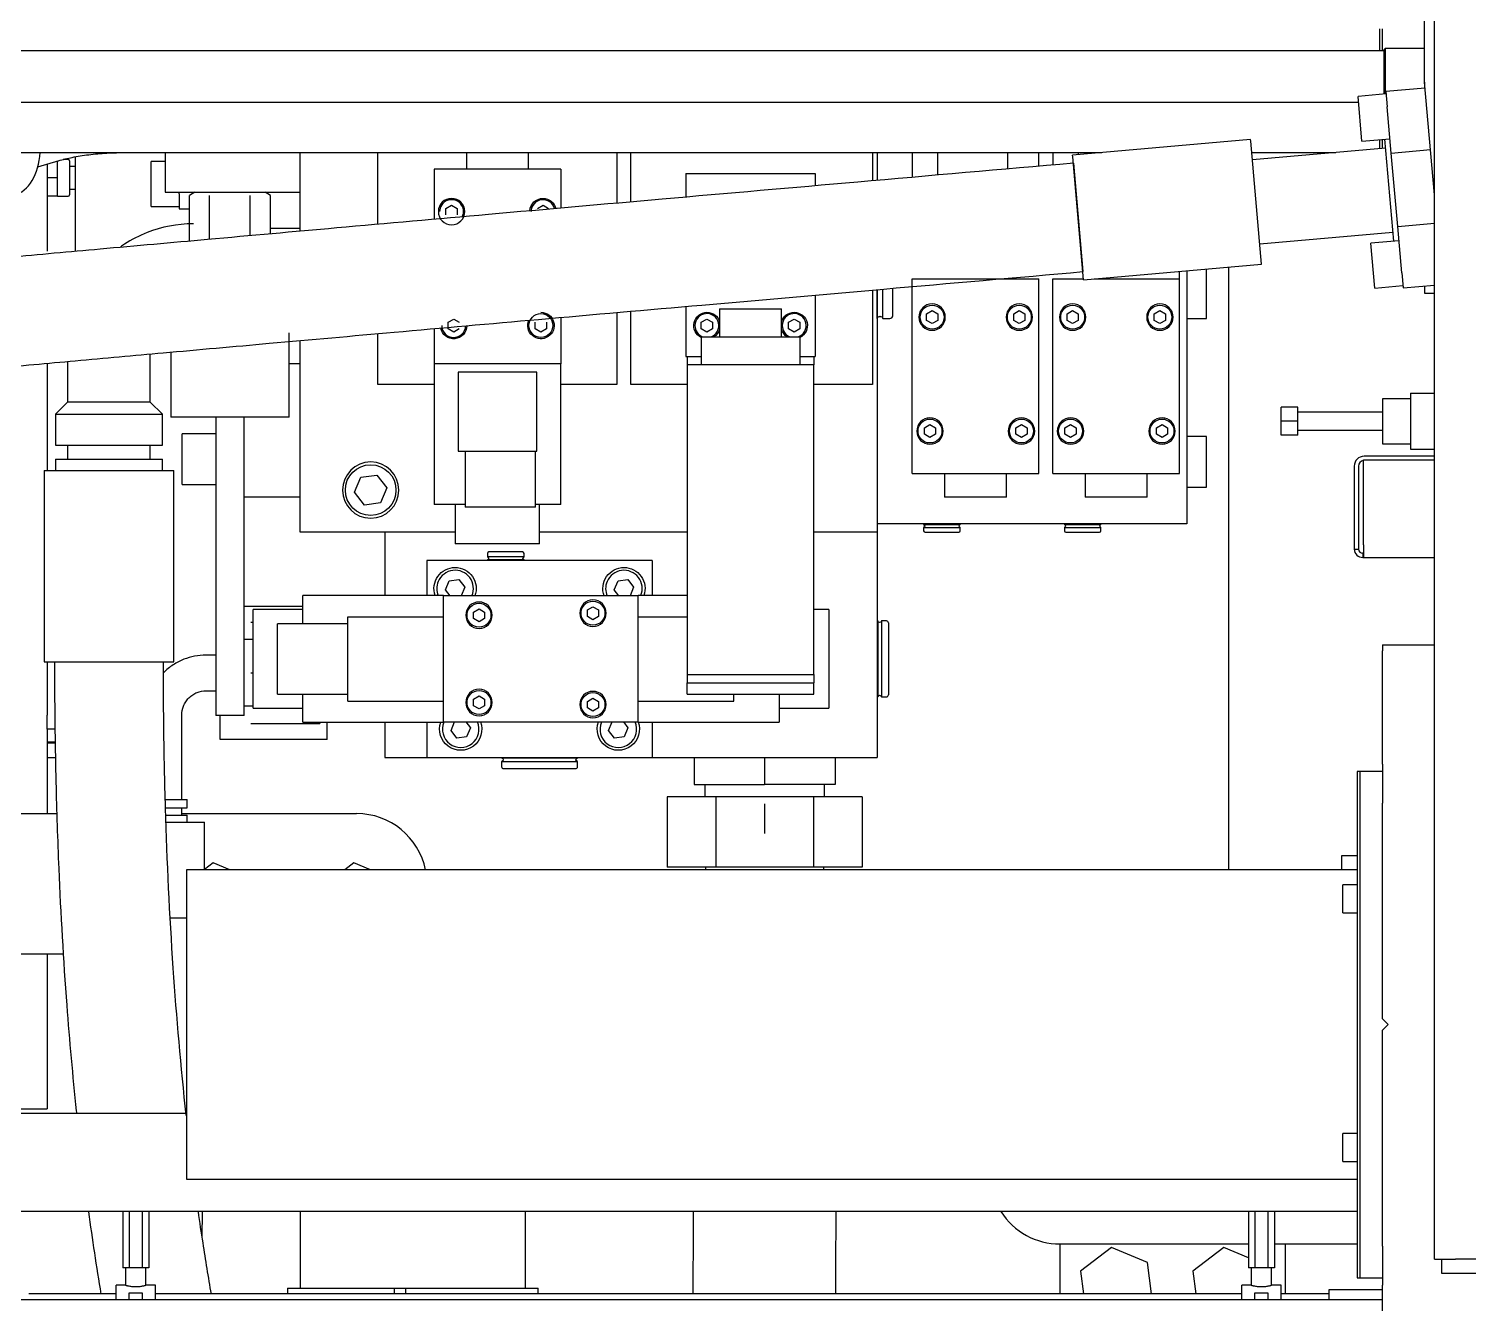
# Model space of a CAD drawing. Header units: millimetres. Extents: x 10462777 to 22643323, y 453826 to 1389191.
# Drawn here: x 11266680.8 to 11267176.1, y 584107.9 to 584546.6 of the extents above; entities that cross this region are included whole.
import ezdxf

# ---------------------------------------------------------------- set-up
doc = ezdxf.new("R2010")
doc.units = ezdxf.units.MM
doc.header["$LTSCALE"] = 200
doc.header["$MEASUREMENT"] = 0
for name, pattern in [('CENTER', [2, 1.25, -0.25, 0.25, -0.25]), ('HIDDEN_KS1', [0.26, 0.18, -0.08]), ('PHANTOM', [2.5, 1.25, -0.25, 0.25, -0.25, 0.25, -0.25])]:
    doc.linetypes.add(name, pattern=pattern)
for name, color, linetype in [('1', 1, 'CENTER'), ('11', 6, 'PHANTOM'), ('3', 3, 'HIDDEN_KS1')]:
    doc.layers.add(name, color=color, linetype=linetype)
doc.layers.add('LAYOUT', color=8, linetype='CONTINUOUS', lineweight=25)

# ---------------------------------------------------------------- blocks, each defined once
blk = doc.blocks.new('r710ic')
at = {"layer": 'LAYOUT', "color": 3}
blk.add_circle((272041.37, 104232.63), 2050.12, dxfattribs=at)

msp = doc.modelspace()

# ---------------------------------------------------------------- linework, layer by layer
at = {"layer": '1', "color": 20, "linetype": 'Continuous'}
for q in [(11267164.47918, 585052.70563), (11267168.83713, 584123.04092)]:
    msp.add_line((11267164.47918, 584123.04092), q, dxfattribs=at)
at = {"layer": '1', "color": 252, "linetype": 'Continuous'}
for p, q in [((11267161.08978, 584528.21979), (11267161.08978, 584605.69185)), ((11267145.59536, 584546.61782), (11267145.59536, 584538.97394)), ((11267146.56376, 584538.97517), (11267146.56376, 584546.61912)), ((11267161.08978, 584528.21979), (11267161.08978, 584526.13735)), ((11267164.4791, 584489.4796), (11267161.08978, 584528.21979)), ((11267145.59536, 584508.45005), (11267145.59536, 584505.32612)), ((11267146.56376, 584505.41197), (11267146.56376, 584508.5353)), ((11266552.44991, 584504.00977), (11267049.96919, 584504.00977)), ((11266774.20464, 584476.91883), (11266774.20464, 584504.01363)), ((11266972.72679, 584504.01363), (11266972.72679, 584494.43448)), ((11267101.62846, 584504.00977), (11267130.52576, 584504.00977)), ((11266687.04857, 584499.99242), (11266687.04857, 584470.10818)), ((11266696.73258, 584502.52194), (11266696.73258, 584469.96915)), ((11267079.25087, 584463.31236), (11267079.25087, 584376.18087)), ((11267093.77688, 584257.07869), (11267093.77688, 584464.58475)), ((11266972.72679, 584456.81423), (11266972.72679, 584373.27567)), ((11267161.08978, 584458.09206), (11267161.08978, 584455.58973)), ((11267161.08978, 584455.58973), (11267164.4791, 584455.58973)), ((11266774.20464, 584373.27567), (11266774.20464, 584439.28966)), ((11266687.04857, 584431.45961), (11266687.04857, 584394.58048)), ((11267156.24777, 584421.2115), (11267156.24777, 584401.84349)), ((11267156.24777, 584421.2115), (11267164.47925, 584421.2115)), ((11267164.48024, 584399.43604), (11267140.29476, 584399.43604)), ((11267156.24777, 584401.84349), (11267164.47925, 584401.84349)), ((11267136.90536, 584396.04664), (11267136.90536, 584367.50442)), ((11267138.35796, 584396.04664), (11267138.35796, 584367.50442)), ((11267140.03633, 584398.25602), (11267164.48013, 584398.25602)), ((11267140.03633, 584368.95702), (11267140.03633, 584398.25602)), ((11267079.25087, 584376.18087), (11266972.72679, 584376.18087)), ((11266827.51714, 584373.27567), (11266774.20464, 584373.27567)), ((11266803.25666, 584373.27567), (11266803.25666, 584351.48665)), ((11266907.35717, 584373.27567), (11266856.56962, 584373.27567)), ((11266972.72679, 584373.27567), (11266950.93588, 584373.27567)), ((11266972.72679, 584373.27567), (11266972.72679, 584295.80361)), ((11267136.90536, 584367.50442), (11267138.35796, 584367.50442)), ((11267139.81056, 584366.1508), (11267139.81056, 584364.7477)), ((11267140.03633, 584366.1508), (11267139.81056, 584366.1508)), ((11267140.03633, 584364.7477), (11267139.81056, 584364.7477)), ((11267139.81056, 584364.7477), (11267139.81056, 584364.59922)), ((11267139.81056, 584364.59922), (11267164.48043, 584364.59922)), ((11267140.03633, 584368.95702), (11267140.03633, 584364.7477)), ((11266817.78267, 584363.59166), (11266817.78267, 584351.4862)), ((11266895.25473, 584363.59166), (11266817.78267, 584363.59166)), ((11266895.25473, 584363.59166), (11266895.25473, 584351.4862)), ((11267146.56376, 584334.53964), (11267164.47978, 584334.53964)), ((11267146.56376, 584334.53964), (11267146.56376, 584332.46378)), ((11267146.56376, 584293.49765), (11267146.56376, 584332.46378)), ((11266687.04857, 584328.73165), (11266687.04857, 584310.32962)), ((11266687.04857, 584305.48762), (11266687.04857, 584310.32962)), ((11266689.76554, 584305.48762), (11266687.04857, 584305.48762)), ((11266687.04857, 584305.48762), (11266687.04857, 584276.43559)), ((11266803.25666, 584307.90983), (11266803.25666, 584295.80361)), ((11266817.78267, 584307.90907), (11266817.78267, 584295.80361)), ((11266895.25473, 584307.90907), (11266895.25473, 584295.80361)), ((11266803.25666, 584295.80361), (11266817.78343, 584295.80361)), ((11266817.78267, 584295.80361), (11266895.25473, 584295.80361)), ((11266895.25246, 584295.80361), (11266972.72679, 584295.80361)), ((11267138.81656, 584290.9616), (11267137.84816, 584290.9616)), ((11267137.84816, 584290.9616), (11267137.84816, 584170.30893)), ((11267146.56376, 584290.9616), (11267138.81656, 584290.9616)), ((11267138.81656, 584290.9616), (11267138.81656, 584116.64947)), ((11267138.81656, 584290.9616), (11267138.81656, 584170.30893)), ((11267146.56376, 584293.49765), (11267146.56376, 584280.0791)), ((11267146.56376, 584205.74234), (11267146.56376, 584280.0791)), ((11266500.14723, 584276.43027), (11266690.45195, 584276.43027)), ((11266733.38376, 584276.43027), (11266793.57265, 584276.43027)), ((11267137.84362, 584257.06758), (11266734.99345, 584257.06758)), ((11266734.99345, 584257.06758), (11266734.99345, 584184.02165)), ((11266692.80394, 584228.01023), (11266580.53662, 584228.01023)), ((11266687.04857, 584228.01556), (11266687.04857, 584174.75352)), ((11267148.50057, 584203.80554), (11267146.56376, 584205.74234)), ((11267146.56376, 584201.86874), (11267148.50057, 584203.80554)), ((11267146.56376, 584127.53198), (11267146.56376, 584201.86874)), ((11266734.99345, 584184.02165), (11266734.99345, 584150.5435)), ((11266580.54261, 584173.30091), (11266735.00404, 584173.30091)), ((11266671.55416, 584174.75352), (11266687.04857, 584174.75352)), ((11267137.84816, 584170.30893), (11267137.84816, 584116.64947)), ((11267138.81656, 584170.30893), (11267138.81656, 584116.64947)), ((11266734.99345, 584150.5435), (11267137.84362, 584150.5435)), ((11267137.84513, 584139.40689), (11266580.54261, 584139.40689)), ((11266774.20464, 584139.40765), (11266774.20464, 584113.02024)), ((11266851.6767, 584113.02024), (11266851.6767, 584139.40765)), ((11267035.67284, 584111.08147), (11267035.67284, 584128.27028)), ((11267035.67284, 584128.27028), (11267100.44916, 584128.27028)), ((11267109.39477, 584128.27028), (11267113.1449, 584128.27028)), ((11267113.14429, 584128.27028), (11267137.84782, 584128.27028)), ((11267113.1449, 584128.27028), (11267113.1449, 584111.08147)), ((11267146.56376, 584127.53198), (11267146.56376, 584114.11342)), ((11267166.90018, 584123.04092), (11267166.90018, 584118.19891)), ((11267168.83694, 584123.04092), (11267171.74218, 584123.04092)), ((11267239.53024, 584123.04092), (11267171.74218, 584123.04092)), ((11267137.84816, 584116.64947), (11267138.81656, 584116.64947)), ((11267138.81656, 584116.64947), (11267146.56376, 584116.64947)), ((11267166.90018, 584118.19891), (11267171.74218, 584118.19891)), ((11267171.74218, 584118.19891), (11267239.53024, 584118.19891)), ((11267146.56376, 584075.1473), (11267146.56376, 584114.11342)), ((11267146.55885, 584109.07557), (11266596.99634, 584109.07557)), ((11266710.791, 584111.08117), (11266680.77057, 584111.08117)), ((11267098.14373, 584111.08117), (11266724.34861, 584111.08117)), ((11267128.16415, 584111.08117), (11267111.69377, 584111.08117))]:
    msp.add_line(p, q, dxfattribs=at)
at = {"layer": '1', "color": 60, "linetype": 'Continuous'}
for p, q in [((11266722.58888, 584418.11262), (11266722.58888, 584434.66287)), ((11266694.1179, 584432.09803), (11266694.1179, 584418.11262)), ((11266694.1179, 584418.11262), (11266689.95377, 584413.9485)), ((11266689.95377, 584413.9485), (11266689.95377, 584403.29609)), ((11266689.95377, 584413.9485), (11266726.753, 584413.9485)), ((11266722.58888, 584418.11262), (11266694.1179, 584418.11262)), ((11266726.753, 584413.9485), (11266722.58888, 584418.11262)), ((11266726.753, 584403.29609), (11266726.753, 584413.9485)), ((11266689.95377, 584403.29609), (11266726.753, 584403.29609)), ((11266694.1179, 584403.29609), (11266694.1179, 584398.45409)), ((11266722.58888, 584398.45409), (11266722.58888, 584403.29609)), ((11266686.08017, 584394.58048), (11266686.08017, 584328.72923)), ((11266686.08017, 584394.58048), (11266730.6266, 584394.58048)), ((11266689.95377, 584398.45409), (11266689.95377, 584394.58048)), ((11266689.95377, 584398.45409), (11266726.753, 584398.45409)), ((11266726.753, 584394.58048), (11266726.753, 584398.45409)), ((11266730.6266, 584328.72923), (11266730.6266, 584394.58048)), ((11266775.07574, 584347.77899), (11266754.83674, 584347.77899)), ((11266757.93593, 584336.31731), (11266754.83674, 584336.31731)), ((11266745.15265, 584331.00498), (11266741.62595, 584331.00498)), ((11266686.08017, 584328.72923), (11266730.6266, 584328.72923)), ((11266741.62595, 584318.70629), (11266745.15265, 584318.70629)), ((11266733.38655, 584281.2776), (11266733.38655, 584310.46959)), ((11266746.60522, 584301.93227), (11266746.60522, 584310.23267)), ((11266757.93593, 584313.39395), (11266754.83674, 584313.39395)), ((11266783.40444, 584301.93227), (11266783.40444, 584307.90846)), ((11266783.40444, 584301.93227), (11266746.60522, 584301.93227)), ((11266727.77583, 584281.2776), (11266735.32335, 584281.2776)), ((11266735.32335, 584278.3724), (11266735.32335, 584281.2776)), ((11266727.83839, 584278.3724), (11266735.32335, 584278.3724)), ((11266727.95549, 584275.95139), (11266735.32335, 584275.95139)), ((11266733.38655, 584275.95139), (11266733.38655, 584278.3724)), ((11266735.32335, 584273.53039), (11266735.32335, 584275.95139)), ((11266728.08037, 584273.53039), (11266741.27901, 584273.53039)), ((11266741.27901, 584257.06758), (11266741.27901, 584273.53039)), ((11266729.67855, 584240.60477), (11266734.99365, 584240.60477)), ((11266806.60343, 584113.01797), (11266810.39271, 584113.01797))]:
    msp.add_line(p, q, dxfattribs=at)
at = {"layer": '1', "color": 252, "linetype": 'Continuous', "extrusion": (0, 0, -1)}
msp.add_circle((-11266798.41466, 584387.80168), 9.68401, dxfattribs=at)
at = {"layer": '1', "color": 252, "linetype": 'Continuous'}
for centre, radius, start, end in [((11267140.29476, 584396.04664), 3.3894, 90, 180), ((11267140.29476, 584396.04664), 1.9368, 97.6682566, 180), ((11267139.81056, 584367.50442), 2.9052, 180, 270), ((11267139.81056, 584367.50442), 1.4526, 180, 270), ((11266793.57265, 584252.22025), 24.21002, 11.5481206, 90), ((11267035.67284, 584152.4803), 24.21002, 212.6840524, 270)]:
    msp.add_arc(centre, radius, start, end, dxfattribs=at)
at = {"layer": '1', "color": 252, "linetype": 'Continuous', "extrusion": (0, 0, -1)}
for centre, start, end in [((-11266827.46668, 584353.90765), 340.5262528, 90), ((-11266827.46668, 584353.90765), 90, 200.2781036), ((-11266885.57072, 584353.90765), 339.7162433, 90), ((-11266885.57072, 584353.90765), 90, 199.468094), ((-11266829.40348, 584305.48762), 159.7218575, 19.4737082), ((-11266883.63392, 584305.48762), 159.7218575, 20.2837178)]:
    msp.add_arc(centre, 7.26301, start, end, dxfattribs=at)
at = {"layer": '1', "color": 60, "linetype": 'Continuous'}
for points, knots in [([(11266737.40541, 584479.50923), (11266731.7624, 584479.45441), (11266723.63227, 584477.91382), (11266715.65008, 584473.78526), (11266712.76499, 584471.81679), (11266712.2985, 584471.4847)], [0, 0, 0, 0, 0.608289209, 0.935741951, 1, 1, 1, 1]), ([(11266741.76321, 584331.00498), (11266739.06795, 584330.97879), (11266735.18477, 584330.24296), (11266730.34231, 584327.73834), (11266728.12925, 584325.93861), (11266727.10873, 584324.91444), (11266727.09138, 584324.89697)], [0, 0, 0, 0, 0.476738668, 0.733375449, 0.995458429, 1, 1, 1, 1]), ([(11266733.38655, 584310.32962), (11266733.39715, 584311.42161), (11266733.69528, 584312.99489), (11266734.71003, 584314.95682), (11266735.79808, 584316.29476), (11266737.13601, 584317.3828), (11266739.09794, 584318.39755), (11266740.67122, 584318.69568), (11266741.76321, 584318.70629)], [0, 0, 0, 0, 0.239456844, 0.36836066, 0.5, 0.63163934, 0.760543156, 1, 1, 1, 1])]:
    msp.add_open_spline(points, degree=3, knots=knots, dxfattribs=at)
at = {"layer": '11', "color": 7, "linetype": 'Continuous'}
for p, q in [((11267147.04796, 584538.9763), (11266551.48432, 584538.9763)), ((11267147.53217, 584539.8406), (11267147.04796, 584539.3564)), ((11267147.04796, 584539.3564), (11267147.04796, 584524.13181)), ((11267161.09015, 584539.8406), (11267147.53217, 584539.8406)), ((11267147.53217, 584539.8406), (11267147.53217, 584524.17473)), ((11266551.48432, 584521.33688), (11267138.35315, 584521.33688))]:
    msp.add_line(p, q, dxfattribs=at)
at = {"layer": '11', "color": 60, "linetype": 'Continuous'}
for p, q in [((11267147.83201, 584524.20061), (11267138.18485, 584523.3566)), ((11267139.53528, 584507.92114), (11267138.18485, 584523.3566)), ((11267161.27051, 584526.15401), (11267147.76449, 584524.97238)), ((11267147.76449, 584524.97238), (11267148.21713, 584519.79872)), ((11267149.61289, 584503.84511), (11267148.21713, 584519.79872)), ((11267101.23638, 584508.49438), (11267039.97693, 584503.13487)), ((11267101.2867, 584507.91922), (11267101.23638, 584508.49438)), ((11267104.99226, 584465.56453), (11267101.2867, 584507.91922)), ((11267139.53528, 584507.92114), (11267149.18244, 584508.76516)), ((11267150.47323, 584473.49432), (11267147.40104, 584508.60961)), ((11266831.3887, 584504.00972), (11266831.3887, 584498.2962)), ((11266852.69352, 584498.2962), (11266852.69352, 584504.00972)), ((11266984.78338, 584504.00901), (11266984.78338, 584495.48557)), ((11266993.49899, 584504.00947), (11266993.49899, 584496.24864)), ((11267017.709, 584498.36702), (11267017.709, 584504.00947)), ((11267028.36141, 584499.29865), (11267028.36141, 584504.00901)), ((11267033.155, 584504.00901), (11267033.155, 584499.71854)), ((11267040.02725, 584502.55971), (11267039.97693, 584503.13487)), ((11267041.8706, 584504.00947), (11267041.8706, 584503.30041)), ((11267147.67229, 584505.50927), (11267101.84829, 584501.50019)), ((11267149.61289, 584503.84511), (11267163.1189, 584505.02673)), ((11267151.82421, 584478.56956), (11267149.61289, 584503.84511)), ((11266683.89589, 584499.0414), (11266691.27222, 584501.27106)), ((11266690.63165, 584498.44146), (11266690.63165, 584501.07743)), ((11266690.63165, 584495.29416), (11266690.63165, 584498.44146)), ((11266694.34789, 584501.58877), (11266692.61009, 584501.58877)), ((11266694.79578, 584501.14088), (11266694.79578, 584489.44744)), ((11266727.7214, 584500.91089), (11266722.8794, 584500.91089)), ((11266722.8794, 584485.41647), (11266722.8794, 584500.91089)), ((11266863.83013, 584498.2962), (11266820.25209, 584498.2962)), ((11266820.25209, 584498.2962), (11266820.25209, 584481.00991)), ((11266863.83013, 584498.2962), (11266863.83013, 584484.86422)), ((11267043.73281, 584460.20502), (11267040.02725, 584502.55971)), ((11266690.63165, 584495.29416), (11266687.04857, 584495.29416)), ((11266690.63165, 584492.14686), (11266690.63165, 584495.29416)), ((11266690.63165, 584488.99956), (11266687.04857, 584488.99956)), ((11266690.63165, 584488.99956), (11266690.63165, 584492.14686)), ((11266690.63165, 584488.99956), (11266694.34789, 584488.99956)), ((11266732.56341, 584489.83518), (11266732.56341, 584490.35541)), ((11266732.56341, 584489.83518), (11266732.56341, 584484.64175)), ((11266722.8794, 584485.41647), (11266732.56341, 584485.41647)), ((11266732.56341, 584484.64175), (11266736.017, 584484.64175)), ((11266824.31938, 584484.79157), (11266826.25618, 584485.90978)), ((11266824.31938, 584482.55514), (11266824.31938, 584484.79157)), ((11266826.25618, 584485.90978), (11266828.19298, 584484.79157)), ((11266828.19298, 584484.79157), (11266828.19298, 584482.55514)), ((11266855.7924, 584484.79157), (11266857.7292, 584485.90978)), ((11266857.7292, 584485.90978), (11266859.666, 584484.79157)), ((11267151.82421, 584478.56956), (11267164.47914, 584479.67672)), ((11267153.21997, 584462.61596), (11267151.82421, 584478.56956)), ((11266763.97245, 584477.95979), (11266774.20464, 584477.95979)), ((11267104.38034, 584472.55872), (11267150.20434, 584476.5678)), ((11267152.25466, 584473.64951), (11267142.6075, 584472.80549)), ((11267143.95793, 584457.37004), (11267142.6075, 584472.80549)), ((11267043.73281, 584460.20502), (11267104.99226, 584465.56453)), ((11267086.02968, 584462.30082), (11267086.02968, 584463.90556)), ((11266984.78338, 584393.51524), (11266984.78338, 584460.52857)), ((11266984.78338, 584460.52857), (11267028.36141, 584460.52857)), ((11267028.36141, 584393.51524), (11267028.36141, 584460.52857)), ((11267033.155, 584460.52857), (11267043.70497, 584460.52857)), ((11267033.155, 584393.51524), (11267033.155, 584460.52857)), ((11267047.43157, 584460.52857), (11267076.73303, 584460.52857)), ((11267076.73303, 584460.52857), (11267076.73303, 584463.09257)), ((11267076.73303, 584393.51524), (11267076.73303, 584460.52857)), ((11267086.02968, 584446.87412), (11267086.02968, 584462.30082)), ((11267153.21997, 584462.61596), (11267153.67261, 584457.44229)), ((11267153.67261, 584457.44229), (11267164.47911, 584458.38773)), ((11267143.95793, 584457.37004), (11267153.60508, 584458.21406)), ((11266989.6738, 584448.47654), (11266991.6106, 584449.59475)), ((11266989.6738, 584446.24011), (11266989.6738, 584448.47654)), ((11266991.6106, 584449.59475), (11266993.54741, 584448.47654)), ((11266993.54741, 584448.47654), (11266993.54741, 584446.24011)), ((11267019.69423, 584448.47654), (11267021.63103, 584449.59475)), ((11267019.69423, 584446.24011), (11267019.69423, 584448.47654)), ((11267021.63103, 584449.59475), (11267023.56783, 584448.47654)), ((11267023.56783, 584448.47654), (11267023.56783, 584446.24011)), ((11267038.04542, 584448.47654), (11267039.98222, 584449.59475)), ((11267038.04542, 584446.24011), (11267038.04542, 584448.47654)), ((11267039.98222, 584449.59475), (11267041.91902, 584448.47654)), ((11267041.91902, 584448.47654), (11267041.91902, 584446.24011)), ((11267068.06584, 584448.47654), (11267070.00264, 584449.59475)), ((11267068.06584, 584446.24011), (11267068.06584, 584448.47654)), ((11267070.00264, 584449.59475), (11267071.93945, 584448.47654)), ((11267071.93945, 584448.47654), (11267071.93945, 584446.24011)), ((11266820.25209, 584443.3882), (11266820.25209, 584431.28287)), ((11266825.04568, 584445.57134), (11266826.98248, 584446.68955)), ((11266825.04568, 584443.33491), (11266825.04568, 584445.57134)), ((11266826.98248, 584446.68955), (11266828.91928, 584445.57134)), ((11266855.0661, 584443.33491), (11266855.0661, 584445.57134)), ((11266858.9397, 584445.57134), (11266858.9397, 584443.33491)), ((11266863.83013, 584447.24566), (11266863.83013, 584431.28287)), ((11266912.20174, 584445.57134), (11266914.13854, 584446.68955)), ((11266912.20174, 584443.33491), (11266912.20174, 584445.57134)), ((11266914.13854, 584446.68955), (11266916.07535, 584445.57134)), ((11266916.07535, 584445.57134), (11266916.07535, 584443.33491)), ((11266942.22217, 584445.57134), (11266944.15897, 584446.68955)), ((11266942.22217, 584443.33491), (11266942.22217, 584445.57134)), ((11266944.15897, 584446.68955), (11266946.09577, 584445.57134)), ((11266946.09577, 584445.57134), (11266946.09577, 584443.33491)), ((11266991.6106, 584445.1219), (11266989.6738, 584446.24011)), ((11266993.54741, 584446.24011), (11266991.6106, 584445.1219)), ((11267021.63103, 584445.1219), (11267019.69423, 584446.24011)), ((11267023.56783, 584446.24011), (11267021.63103, 584445.1219)), ((11267039.98222, 584445.1219), (11267038.04542, 584446.24011)), ((11267041.91902, 584446.24011), (11267039.98222, 584445.1219)), ((11267070.00264, 584445.1219), (11267068.06584, 584446.24011)), ((11267071.93945, 584446.24011), (11267070.00264, 584445.1219)), ((11267079.25093, 584446.87412), (11267086.02968, 584446.87412)), ((11266826.98248, 584442.2167), (11266825.04568, 584443.33491)), ((11266828.91928, 584443.33491), (11266826.98248, 584442.2167)), ((11266857.0029, 584442.2167), (11266855.0661, 584443.33491)), ((11266858.9397, 584443.33491), (11266857.0029, 584442.2167)), ((11266914.13854, 584442.2167), (11266912.20174, 584443.33491)), ((11266916.07535, 584443.33491), (11266914.13854, 584442.2167)), ((11266944.15897, 584442.2167), (11266942.22217, 584443.33491)), ((11266946.09577, 584443.33491), (11266944.15897, 584442.2167)), ((11266770.33097, 584431.37971), (11266774.20464, 584431.37971)), ((11266820.25209, 584431.28287), (11266820.25209, 584382.86284)), ((11266863.83013, 584431.28287), (11266820.25209, 584431.28287)), ((11266863.83013, 584382.86284), (11266863.83013, 584431.28287)), ((11266855.59872, 584428.37767), (11266828.4835, 584428.37767)), ((11266828.4835, 584428.37767), (11266828.4835, 584401.26245)), ((11266855.59872, 584401.26245), (11266855.59872, 584428.37767)), ((11267156.24777, 584419.2747), (11267146.56376, 584419.2747)), ((11267146.56376, 584419.2747), (11267146.56376, 584403.78029)), ((11267117.51174, 584416.3695), (11267111.70134, 584416.3695)), ((11267111.70134, 584411.5275), (11267111.70134, 584416.3695)), ((11267117.51174, 584411.5275), (11267117.51174, 584416.3695)), ((11267146.56366, 584414.65854), (11267117.51174, 584414.65854)), ((11266988.9475, 584409.25631), (11266990.8843, 584410.37452)), ((11266988.9475, 584407.01988), (11266988.9475, 584409.25631)), ((11266990.8843, 584410.37452), (11266992.82111, 584409.25631)), ((11266992.82111, 584409.25631), (11266992.82111, 584407.01988)), ((11267020.42053, 584409.25631), (11267022.35733, 584410.37452)), ((11267020.42053, 584407.01988), (11267020.42053, 584409.25631)), ((11267022.35733, 584410.37452), (11267024.29413, 584409.25631)), ((11267024.29413, 584409.25631), (11267024.29413, 584407.01988)), ((11267037.31912, 584409.25631), (11267039.25592, 584410.37452)), ((11267037.31912, 584407.01988), (11267037.31912, 584409.25631)), ((11267039.25592, 584410.37452), (11267041.19272, 584409.25631)), ((11267041.19272, 584409.25631), (11267041.19272, 584407.01988)), ((11267068.79214, 584409.25631), (11267070.72895, 584410.37452)), ((11267068.79214, 584407.01988), (11267068.79214, 584409.25631)), ((11267070.72895, 584410.37452), (11267072.66575, 584409.25631)), ((11267072.66575, 584409.25631), (11267072.66575, 584407.01988)), ((11267111.70134, 584406.68549), (11267111.70134, 584411.5275)), ((11267117.51174, 584411.5275), (11267111.70134, 584411.5275)), ((11267117.51174, 584406.68549), (11267117.51174, 584411.5275)), ((11266745.15262, 584407.16969), (11266733.53181, 584407.16969)), ((11266733.53181, 584389.73848), (11266733.53181, 584407.16969)), ((11266990.8843, 584405.90167), (11266988.9475, 584407.01988)), ((11266992.82111, 584407.01988), (11266990.8843, 584405.90167)), ((11267022.35733, 584405.90167), (11267020.42053, 584407.01988)), ((11267024.29413, 584407.01988), (11267022.35733, 584405.90167)), ((11267039.25592, 584405.90167), (11267037.31912, 584407.01988)), ((11267041.19272, 584407.01988), (11267039.25592, 584405.90167)), ((11267070.72895, 584405.90167), (11267068.79214, 584407.01988)), ((11267072.66575, 584407.01988), (11267070.72895, 584405.90167)), ((11267086.02968, 584406.20129), (11267079.25093, 584406.20129)), ((11267086.02968, 584404.19678), (11267086.02968, 584406.20129)), ((11267086.02968, 584388.77008), (11267086.02968, 584404.19678)), ((11267117.51174, 584406.68549), (11267111.70134, 584406.68549)), ((11267117.51174, 584408.39646), (11267146.56366, 584408.39646)), ((11267146.56376, 584403.78029), (11267156.24777, 584403.78029)), ((11266828.4835, 584401.26245), (11266855.59872, 584401.26245)), ((11266830.9045, 584401.26245), (11266830.9045, 584381.89443)), ((11266855.11452, 584381.89443), (11266855.11452, 584401.26245)), ((11266733.53181, 584389.73848), (11266745.15262, 584389.73848)), ((11266792.87124, 584387.0733), (11266795.01216, 584392.23823)), ((11266795.01216, 584392.23823), (11266800.55557, 584392.96661)), ((11266800.55557, 584392.96661), (11266803.95807, 584388.53005)), ((11266984.78338, 584393.51524), (11267028.36141, 584393.51524)), ((11266995.91999, 584393.51524), (11266995.91999, 584385.38068)), ((11267017.2248, 584385.38068), (11267017.2248, 584393.51524)), ((11267033.155, 584393.51524), (11267076.73303, 584393.51524)), ((11267044.2916, 584393.51524), (11267044.2916, 584385.38068)), ((11267065.59642, 584385.38068), (11267065.59642, 584393.51524)), ((11266796.27374, 584382.63675), (11266792.87124, 584387.0733)), ((11266803.95807, 584388.53005), (11266801.81716, 584383.36513)), ((11267017.2248, 584385.38068), (11266995.91999, 584385.38068)), ((11267065.59642, 584385.38068), (11267044.2916, 584385.38068)), ((11267079.25093, 584388.77008), (11267086.02968, 584388.77008)), ((11266801.81716, 584383.36513), (11266796.27374, 584382.63675)), ((11266830.9036, 584382.86284), (11266820.25209, 584382.86284)), ((11266827.5151, 584382.86284), (11266827.5151, 584369.30522)), ((11266855.11452, 584381.89443), (11266830.9045, 584381.89443)), ((11266863.83013, 584382.86284), (11266855.11512, 584382.86284)), ((11266856.56712, 584369.30522), (11266856.56712, 584382.86284)), ((11266856.56712, 584369.30522), (11266827.5151, 584369.30522)), ((11266824.14063, 584353.47063), (11266825.42518, 584356.56958)), ((11266825.42518, 584356.56958), (11266828.75123, 584357.00661)), ((11266828.75123, 584357.00661), (11266830.79273, 584354.34468)), ((11266830.79273, 584354.34468), (11266829.56791, 584351.38982)), ((11266882.24467, 584353.47063), (11266883.52922, 584356.56958)), ((11266883.52922, 584356.56958), (11266886.85527, 584357.00661)), ((11266886.85527, 584357.00661), (11266888.89677, 584354.34468)), ((11266888.89677, 584354.34468), (11266887.67195, 584351.38982)), ((11266825.73644, 584351.38983), (11266824.14063, 584353.47063)), ((11266883.84049, 584351.38983), (11266882.24467, 584353.47063)), ((11266833.76128, 584345.82606), (11266835.69808, 584346.94427)), ((11266833.76128, 584343.58963), (11266833.76128, 584345.82606)), ((11266835.69808, 584346.94427), (11266837.63489, 584345.82606)), ((11266837.63489, 584345.82606), (11266837.63489, 584343.58963)), ((11266872.98151, 584346.55236), (11266874.91831, 584347.67057)), ((11266872.98151, 584344.31593), (11266872.98151, 584346.55236)), ((11266874.91831, 584343.19772), (11266872.98151, 584344.31593)), ((11266874.91831, 584347.67057), (11266876.85512, 584346.55236)), ((11266876.85512, 584344.31593), (11266874.91831, 584343.19772)), ((11266876.85512, 584346.55236), (11266876.85512, 584344.31593)), ((11266757.16078, 584342.28684), (11266757.93558, 584342.28684)), ((11266835.69808, 584342.47142), (11266833.76128, 584343.58963)), ((11266837.63489, 584343.58963), (11266835.69808, 584342.47142)), ((11266757.16078, 584324.85563), (11266757.93558, 584324.85563)), ((11266833.76128, 584315.80564), (11266835.69808, 584316.92385)), ((11266833.76128, 584313.56921), (11266833.76128, 584315.80564)), ((11266835.69808, 584316.92385), (11266837.63489, 584315.80564)), ((11266837.63489, 584315.80564), (11266837.63489, 584313.56921)), ((11266872.98151, 584315.07934), (11266874.91831, 584316.19755)), ((11266872.98151, 584312.84291), (11266872.98151, 584315.07934)), ((11266874.91831, 584316.19755), (11266876.85512, 584315.07934)), ((11266876.85512, 584315.07934), (11266876.85512, 584312.84291)), ((11266835.69808, 584312.451), (11266833.76128, 584313.56921)), ((11266837.63489, 584313.56921), (11266835.69808, 584312.451)), ((11266874.91831, 584311.7247), (11266872.98151, 584312.84291)), ((11266876.85512, 584312.84291), (11266874.91831, 584311.7247)), ((11266757.16078, 584307.42442), (11266780.8866, 584307.42442)), ((11266780.8866, 584307.90868), (11266780.8866, 584307.42442)), ((11266826.07743, 584305.05059), (11266827.30225, 584308.00545)), ((11266828.11893, 584302.38866), (11266826.07743, 584305.05059)), ((11266831.13371, 584308.00544), (11266832.72953, 584305.92464)), ((11266832.72953, 584305.92464), (11266831.44498, 584302.82568)), ((11266880.30787, 584305.05059), (11266881.53269, 584308.00545)), ((11266882.34937, 584302.38866), (11266880.30787, 584305.05059)), ((11266885.36416, 584308.00544), (11266886.95997, 584305.92464)), ((11266886.95997, 584305.92464), (11266885.67542, 584302.82568)), ((11266831.44498, 584302.82568), (11266828.11893, 584302.38866)), ((11266885.67542, 584302.82568), (11266882.34937, 584302.38866)), ((11266909.78074, 584295.80357), (11266909.78074, 584286.50696)), ((11266933.99076, 584295.80357), (11266933.99076, 584286.50696)), ((11266958.20078, 584295.80357), (11266958.20078, 584286.50696)), ((11266909.78074, 584286.50696), (11266933.99076, 584286.50696)), ((11266913.38985, 584286.50696), (11266913.38985, 584282.24585)), ((11266958.20078, 584286.50696), (11266933.99076, 584286.50696)), ((11266954.59168, 584282.24585), (11266954.59168, 584286.50696)), ((11266900.44437, 584282.246), (11266900.44437, 584258.03598)), ((11266917.21757, 584282.246), (11266900.44437, 584282.246)), ((11266950.76395, 584282.246), (11266917.21757, 584282.246)), ((11266917.21757, 584282.246), (11266917.21757, 584258.03598)), ((11266950.76395, 584282.246), (11266950.76395, 584258.03598)), ((11266967.53715, 584282.246), (11266950.76395, 584282.246)), ((11266967.53715, 584282.246), (11266967.53715, 584258.03598)), ((11267137.84862, 584261.83839), (11267132.51291, 584261.83839)), ((11267132.51291, 584261.83839), (11267132.51291, 584257.06804)), ((11266744.20573, 584259.43202), (11266741.27907, 584257.18749)), ((11266749.90982, 584257.06761), (11266744.20573, 584259.43202)), ((11266792.62576, 584259.43202), (11266789.54276, 584257.06758)), ((11266798.32986, 584257.06761), (11266792.62576, 584259.43202)), ((11266917.21757, 584258.03598), (11266900.44437, 584258.03598)), ((11266913.60592, 584258.03598), (11266913.60592, 584257.06735)), ((11266950.76395, 584258.03598), (11266917.21757, 584258.03598)), ((11266967.53715, 584258.03598), (11266950.76395, 584258.03598)), ((11266954.3756, 584257.06735), (11266954.3756, 584258.03598)), ((11267137.84813, 584251.92321), (11267133.00615, 584251.92321)), ((11267133.00615, 584242.2392), (11267133.00615, 584251.92321)), ((11267133.00615, 584242.23922), (11267133.00615, 584242.23922)), ((11267133.00615, 584242.2392), (11267137.84813, 584242.2392)), ((11267137.84813, 584166.33327), (11267133.00615, 584166.33327)), ((11267133.00615, 584156.64926), (11267133.00615, 584166.33327)), ((11267133.00615, 584156.64928), (11267133.00615, 584156.64928)), ((11267133.00615, 584156.64926), (11267137.84813, 584156.64926)), ((11266713.08938, 584139.40689), (11266713.08938, 584120.03887)), ((11266715.32581, 584139.40689), (11266715.32581, 584120.03887)), ((11266719.79866, 584139.40689), (11266719.79866, 584120.03887)), ((11266722.03509, 584139.40689), (11266722.03509, 584120.03887)), ((11267100.44968, 584139.40689), (11267100.44968, 584120.03887)), ((11267102.68611, 584139.40689), (11267102.68611, 584120.03887)), ((11267107.15896, 584139.40689), (11267107.15896, 584120.03887)), ((11267109.39538, 584139.40689), (11267109.39538, 584120.03887)), ((11267053.29275, 584127.04847), (11267042.64503, 584118.88247)), ((11267065.68858, 584121.91027), (11267053.29275, 584127.04847)), ((11267092.02878, 584127.04847), (11267081.38106, 584118.88247)), ((11267100.44962, 584123.55794), (11267092.02878, 584127.04847)), ((11267067.11145, 584111.08127), (11267065.68858, 584121.91027)), ((11266715.32581, 584120.03887), (11266713.08938, 584120.03887)), ((11266719.79866, 584120.03887), (11266715.32581, 584120.03887)), ((11266722.03509, 584120.03887), (11266719.79866, 584120.03887)), ((11267042.64503, 584118.88247), (11267043.67007, 584111.08122)), ((11267081.38106, 584118.88247), (11267082.4061, 584111.08122)), ((11267102.68611, 584120.03887), (11267100.44968, 584120.03887)), ((11267107.15896, 584120.03887), (11267102.68611, 584120.03887)), ((11267109.39538, 584120.03887), (11267107.15896, 584120.03887)), ((11266769.84683, 584113.01797), (11266769.84683, 584111.08117)), ((11266769.84683, 584113.01797), (11266779.3575, 584113.01797)), ((11266779.3575, 584113.01797), (11266791.50523, 584113.01797)), ((11266791.50523, 584113.01797), (11266806.60312, 584113.01797)), ((11266806.60312, 584111.08117), (11266806.60312, 584113.01797)), ((11266810.39338, 584113.01797), (11266810.39338, 584111.08117)), ((11266810.39338, 584113.01797), (11266824.91346, 584113.01797)), ((11266824.91346, 584113.01797), (11266840.96325, 584113.01797)), ((11266840.96325, 584113.01797), (11266856.0345, 584113.01797)), ((11266856.0345, 584111.08117), (11266856.0345, 584113.01797))]:
    msp.add_line(p, q, dxfattribs=at)
at = {"layer": '11', "color": 252, "linetype": 'Continuous'}
for p, q in [((11266727.7214, 584504.01033), (11266727.7214, 584490.35532)), ((11266800.83566, 584479.28642), (11266800.83566, 584504.00894)), ((11266883.14972, 584504.00894), (11266883.14972, 584486.56736)), ((11266696.73258, 584499.16776), (11266694.79578, 584499.16776)), ((11266694.79578, 584491.42056), (11266696.73258, 584491.42056)), ((11266727.7214, 584490.35532), (11266774.20464, 584490.35532)), ((11266737.88961, 584490.35532), (11266736.01696, 584489.27414)), ((11266736.01696, 584473.49769), (11266736.01696, 584489.27414)), ((11266743.00579, 584474.12541), (11266743.00579, 584489.27414)), ((11266756.98345, 584475.375), (11266756.98345, 584489.27414)), ((11266763.97228, 584489.27414), (11266762.09963, 584490.35532)), ((11266763.97228, 584476), (11266763.97228, 584489.27414)), ((11266972.74443, 584446.87412), (11266972.74443, 584456.66041)), ((11266974.64595, 584446.87412), (11266974.64595, 584456.82366)), ((11266978.05299, 584447.84253), (11266978.05299, 584457.1319)), ((11266883.14972, 584448.94726), (11266883.14972, 584424.11671)), ((11266972.72679, 584446.87412), (11266972.74443, 584446.87412)), ((11266972.74443, 584446.87412), (11266972.75509, 584446.87412)), ((11266972.75509, 584446.87412), (11266972.75509, 584446.92241)), ((11266974.63529, 584446.87412), (11266974.63529, 584446.92241)), ((11266974.63529, 584446.87412), (11266974.64597, 584446.87412)), ((11266974.64595, 584446.87412), (11266977.08459, 584446.87412)), ((11266770.33103, 584412.88326), (11266770.33103, 584441.93528)), ((11266800.83566, 584424.11671), (11266800.83566, 584441.66504)), ((11266729.6582, 584435.29871), (11266729.6582, 584412.88326)), ((11266820.25277, 584424.11671), (11266800.83566, 584424.11671)), ((11266883.14972, 584424.11671), (11266863.82907, 584424.11671)), ((11266770.33103, 584412.88326), (11266729.6582, 584412.88326)), ((11266745.15262, 584412.88326), (11266745.15262, 584310.23278)), ((11266754.83662, 584310.23278), (11266754.83662, 584412.88326)), ((11266745.15262, 584407.16969), (11266734.50021, 584407.16969)), ((11266734.50021, 584389.73848), (11266745.15262, 584389.73848)), ((11266774.20464, 584385.38068), (11266754.83693, 584385.38068)), ((11266988.7054, 584376.18089), (11266988.7054, 584375.93466)), ((11266988.7054, 584375.93466), (11267001.29461, 584375.93466)), ((11266988.7054, 584374.97448), (11266988.7054, 584373.75987)), ((11266988.7054, 584374.97448), (11267001.29461, 584374.97448)), ((11267001.29461, 584375.93466), (11267001.29461, 584376.18089)), ((11267001.29461, 584373.75987), (11267001.29461, 584374.97448)), ((11267037.12544, 584376.18089), (11267037.12544, 584375.93466)), ((11267037.12544, 584375.93466), (11267049.71465, 584375.93466)), ((11267037.12544, 584374.97448), (11267037.12544, 584373.75987)), ((11267037.12544, 584374.97448), (11267049.71465, 584374.97448)), ((11267049.71465, 584375.93466), (11267049.71465, 584376.18089)), ((11267049.71465, 584373.75987), (11267049.71465, 584374.97448)), ((11266989.1896, 584373.27567), (11267000.81041, 584373.27567)), ((11267037.60964, 584373.27567), (11267049.23045, 584373.27567)), ((11266838.60329, 584366.01266), (11266838.60329, 584364.79805)), ((11266851.1925, 584364.79805), (11266838.60329, 584364.79805)), ((11266850.7083, 584366.49686), (11266839.08749, 584366.49686)), ((11266851.1925, 584364.79805), (11266851.1925, 584366.01266)), ((11266838.60329, 584363.83787), (11266838.60329, 584363.59165)), ((11266851.1925, 584363.83787), (11266838.60329, 584363.83787)), ((11266851.1925, 584363.59165), (11266851.1925, 584363.83787)), ((11266823.49624, 584351.48665), (11266775.0762, 584351.48665)), ((11266775.0762, 584341.80296), (11266775.0762, 584351.48665)), ((11266823.49624, 584351.38981), (11266823.49624, 584351.48665)), ((11266890.50957, 584351.38981), (11266823.49624, 584351.38981)), ((11266823.49624, 584344.22365), (11266823.49624, 584351.38981)), ((11266907.35974, 584351.48665), (11266890.50957, 584351.48665)), ((11266890.50957, 584351.48665), (11266890.50957, 584351.38981)), ((11266890.50957, 584344.22365), (11266890.50957, 584351.38981)), ((11266775.0762, 584346.64465), (11266757.93551, 584346.64465)), ((11266757.93551, 584312.75062), (11266757.93551, 584346.64465)), ((11266956.0703, 584346.64465), (11266950.93773, 584346.64465)), ((11266956.0703, 584346.64465), (11266956.0703, 584312.75062)), ((11266790.57061, 584341.80264), (11266766.36059, 584341.80264)), ((11266766.36059, 584317.59263), (11266766.36059, 584341.80264)), ((11266790.57061, 584344.22365), (11266823.49624, 584344.22365)), ((11266790.57061, 584315.17162), (11266790.57061, 584344.22365)), ((11266823.49624, 584315.17162), (11266823.49624, 584344.22365)), ((11266890.50957, 584344.22365), (11266907.35926, 584344.22365)), ((11266890.50957, 584315.17162), (11266890.50957, 584344.22365)), ((11266972.88478, 584342.77104), (11266972.72678, 584342.77104)), ((11266972.88478, 584342.77104), (11266972.88478, 584318.75298)), ((11266975.92251, 584342.77104), (11266974.21509, 584342.77104)), ((11266974.21509, 584342.77104), (11266974.21509, 584318.75298)), ((11266976.60039, 584342.09316), (11266976.60039, 584319.32048)), ((11266766.36059, 584317.59263), (11266790.57061, 584317.59263)), ((11266775.0762, 584307.90862), (11266775.0762, 584317.59231)), ((11266790.57061, 584315.17162), (11266823.49624, 584315.17162)), ((11266823.49624, 584308.00546), (11266823.49624, 584315.17162)), ((11266890.50957, 584308.00546), (11266890.50957, 584315.17162)), ((11266890.50957, 584315.17162), (11266923.43519, 584315.17162)), ((11266923.43519, 584315.17162), (11266923.43519, 584317.59293)), ((11266938.9296, 584317.59408), (11266938.9296, 584307.90862)), ((11266972.72678, 584316.62422), (11266972.88478, 584316.62422)), ((11266972.88478, 584318.75298), (11266972.88478, 584316.62422)), ((11266974.21509, 584318.75298), (11266974.21509, 584316.62422)), ((11266974.21509, 584316.62422), (11266975.92251, 584316.62422)), ((11266976.60039, 584319.32048), (11266976.60039, 584317.30211)), ((11266754.83662, 584310.23278), (11266745.15262, 584310.23278)), ((11266757.93551, 584312.75062), (11266775.0762, 584312.75062)), ((11266938.9296, 584312.75062), (11266956.0703, 584312.75062)), ((11266775.0762, 584307.90862), (11266823.49624, 584307.90862)), ((11266823.49624, 584308.00546), (11266890.50957, 584308.00546)), ((11266823.49624, 584307.90862), (11266823.49624, 584308.00546)), ((11266890.50957, 584308.00546), (11266890.50957, 584307.90862)), ((11266890.50957, 584307.90862), (11266938.9296, 584307.90862)), ((11266687.04864, 584301.12981), (11266689.95955, 584301.12981)), ((11266687.04864, 584301.12981), (11266689.95955, 584301.12981)), ((11266689.84958, 584300.64561), (11266687.04919, 584300.64561)), ((11266689.84958, 584300.64561), (11266687.04919, 584300.64561)), ((11266687.04883, 584295.80361), (11266689.94048, 584295.80361)), ((11266687.04883, 584295.80361), (11266689.94048, 584295.80361)), ((11266843.44529, 584295.80362), (11266843.44529, 584295.64562)), ((11266843.44529, 584295.64562), (11266869.59211, 584295.64562)), ((11266869.59211, 584295.64562), (11266869.59211, 584295.80362)), ((11266843.44529, 584294.31531), (11266843.44529, 584292.60789)), ((11266843.44529, 584294.31531), (11266869.59211, 584294.31531)), ((11266844.12317, 584291.93001), (11266868.91423, 584291.93001)), ((11266869.59211, 584292.60789), (11266869.59211, 584294.31531)), ((11266714.07599, 584120.03887), (11266714.07599, 584114.07391)), ((11266721.04848, 584114.0312), (11266721.04848, 584120.03887)), ((11267101.43629, 584120.03887), (11267101.43629, 584114.07391)), ((11267108.40878, 584114.0312), (11267108.40878, 584120.03887)), ((11266714.11046, 584114.08321), (11266710.78343, 584114.08321)), ((11266710.78343, 584109.07573), (11266710.78343, 584114.08321)), ((11266724.34104, 584114.08321), (11266720.97456, 584114.08321)), ((11266724.34104, 584109.07573), (11266724.34104, 584114.08321)), ((11267101.47076, 584114.08321), (11267098.14373, 584114.08321)), ((11267098.14373, 584109.07573), (11267098.14373, 584114.08321)), ((11267111.70134, 584114.08321), (11267108.33486, 584114.08321)), ((11267111.70134, 584109.07573), (11267111.70134, 584114.08321)), ((11267146.56352, 584112.53377), (11267128.16415, 584112.53377)), ((11267128.16415, 584112.53377), (11267128.16415, 584109.07551)), ((11266715.23807, 584111.32327), (11266715.23807, 584109.07546)), ((11266719.8864, 584111.32327), (11266715.23807, 584111.32327)), ((11266719.8864, 584109.07546), (11266719.8864, 584111.32327)), ((11267102.59837, 584111.32327), (11267102.59837, 584109.07546)), ((11267107.24669, 584111.32327), (11267102.59837, 584111.32327)), ((11267107.24669, 584109.07546), (11267107.24669, 584111.32327))]:
    msp.add_line(p, q, dxfattribs=at)
at = {"layer": '11', "color": 2, "linetype": 'Continuous'}
for p, q in [((11266887.99172, 584486.99436), (11266887.99172, 584504.00894)), ((11266971.08051, 584504.00894), (11266971.08051, 584494.28559)), ((11266971.08051, 584456.66677), (11266971.08051, 584424.11671)), ((11266887.99172, 584424.11671), (11266887.99172, 584449.37298)), ((11266907.3605, 584424.11671), (11266887.99172, 584424.11671)), ((11266971.08051, 584424.11671), (11266950.93667, 584424.11671))]:
    msp.add_line(p, q, dxfattribs=at)
at = {"layer": '11', "color": 27, "linetype": 'Continuous'}
for p, q in [((11267040.22064, 584500.3371), (11267043.48697, 584463.00278)), ((11267040.22064, 584500.3371), (11267043.48699, 584463.0026)), ((11266689.61483, 584328.72824), (11266727.09194, 584328.72829)), ((11266689.61483, 584328.72824), (11266727.09194, 584328.72829))]:
    msp.add_line(p, q, dxfattribs=at)
at = {"layer": '11', "color": 30, "linetype": 'Continuous'}
for p, q in [((11266906.87554, 584496.74676), (11266906.87554, 584488.65524)), ((11266906.87554, 584496.74676), (11266951.42197, 584496.74676)), ((11266951.42197, 584496.74676), (11266951.42197, 584492.56282)), ((11266951.42197, 584454.9437), (11266951.42197, 584433.80071)), ((11266906.87554, 584451.03613), (11266906.87554, 584433.80071)), ((11266918.49635, 584450.26353), (11266918.49635, 584440.57952)), ((11266918.49635, 584450.26353), (11266929.14876, 584450.26353)), ((11266929.14876, 584450.26353), (11266939.80116, 584450.26353)), ((11266939.80116, 584440.57952), (11266939.80116, 584450.26353)), ((11266912.20174, 584440.57952), (11266946.09577, 584440.57952)), ((11266912.20174, 584440.57952), (11266912.20174, 584430.89551)), ((11266946.09577, 584440.57952), (11266946.09577, 584430.89551)), ((11266906.87554, 584433.80071), (11266907.35974, 584433.80071)), ((11266907.35974, 584433.80071), (11266912.20235, 584433.80071)), ((11266907.35974, 584433.80071), (11266907.35974, 584430.89551)), ((11266946.09516, 584433.80071), (11266950.93777, 584433.80071)), ((11266950.93777, 584433.80071), (11266951.42197, 584433.80071)), ((11266950.93777, 584433.80071), (11266950.93777, 584430.89551)), ((11266907.35974, 584430.89551), (11266907.35974, 584324.37143)), ((11266950.93777, 584430.89551), (11266907.35974, 584430.89551)), ((11266950.93777, 584324.37143), (11266950.93777, 584430.89551)), ((11266907.35974, 584324.37143), (11266950.93777, 584324.37143)), ((11266907.35974, 584324.37143), (11266907.35974, 584321.46623)), ((11266907.35974, 584321.46623), (11266950.93777, 584321.46623)), ((11266907.35974, 584317.59263), (11266907.35974, 584321.46623)), ((11266950.93777, 584324.37143), (11266950.93777, 584321.46623)), ((11266950.93777, 584317.59263), (11266950.93777, 584321.46623)), ((11266907.35974, 584317.59263), (11266950.93777, 584317.59263))]:
    msp.add_line(p, q, dxfattribs=at)
at = {"layer": '11', "color": 51, "linetype": 'Continuous'}
msp.add_line((11266933.99076, 584279.825), (11266933.99076, 584269.55995), dxfattribs=at)
at = {"layer": '11', "color": 60, "linetype": 'Continuous', "extrusion": (0, 0, -1)}
for centre in [(-11266826.25618, 584483.67335), (-11266991.6106, 584447.35832), (-11267021.63103, 584447.35832), (-11267039.98222, 584447.35832), (-11267070.00264, 584447.35832), (-11266990.8843, 584408.13809), (-11267022.35733, 584408.13809), (-11267039.25592, 584408.13809), (-11267070.72895, 584408.13809)]:
    msp.add_circle(centre, 4.55148, dxfattribs=at)
at = {"layer": '11', "color": 60, "linetype": 'Continuous'}
for centre, radius in [((11266857.0029, 584444.45312), 4.1157), ((11266991.6106, 584447.35832), 4.1157), ((11267021.63103, 584447.35832), 4.1157), ((11267039.98222, 584447.35832), 4.1157), ((11267070.00264, 584447.35832), 4.1157), ((11266990.8843, 584408.13809), 4.1157), ((11267022.35733, 584408.13809), 4.1157), ((11267039.25592, 584408.13809), 4.1157), ((11267070.72895, 584408.13809), 4.1157), ((11266798.41466, 584387.80168), 8.71561), ((11266874.91831, 584345.43415), 4.1157), ((11266835.69808, 584344.70785), 4.1157), ((11266835.69808, 584314.68742), 4.1157), ((11266874.91831, 584313.96112), 4.1157)]:
    msp.add_circle(centre, radius, dxfattribs=at)
at = {"layer": '11', "color": 252, "linetype": 'Continuous', "extrusion": (0, 0, -1)}
for centre in [(-11266874.91831, 584345.43415), (-11266835.69808, 584344.70785), (-11266835.69808, 584314.68742), (-11266874.91831, 584313.96112)]:
    msp.add_circle(centre, 4.55148, dxfattribs=at)
at = {"layer": '11', "color": 60, "linetype": 'Continuous'}
for centre, radius, start, end in [((11266694.34789, 584501.14088), 0.44789, 0, 90), ((11266694.34789, 584489.44744), 0.44789, 270, 0), ((11266826.25618, 584483.67335), 4.1157, 333.3881835, 180), ((11266857.7292, 584483.67335), 4.1157, 14.3380838, 180), ((11266914.13854, 584444.45312), 4.1157, 289.7494261, 180), ((11266944.15897, 584444.45312), 4.1157, 289.7494261, 180), ((11266826.98248, 584444.45312), 4.1157, 180, 358.3856236), ((11266914.13854, 584444.45312), 4.1157, 180, 250.2450301), ((11266944.15897, 584444.45312), 4.1157, 180, 250.2450301), ((11266827.46668, 584353.90765), 6.2946, 336.4167104, 157.4854772), ((11266885.57072, 584353.90765), 6.2946, 337.373021, 157.4854772), ((11266827.46668, 584353.90765), 6.2946, 157.4854772, 202.6148946), ((11266885.57072, 584353.90765), 6.2946, 157.4854772, 203.5711171), ((11266829.40348, 584305.48762), 6.2946, 157.4854772, 23.5767387), ((11266883.63392, 584305.48762), 6.2946, 157.4854772, 23.5767387)]:
    msp.add_arc(centre, radius, start, end, dxfattribs=at)
at = {"layer": '11', "color": 60, "linetype": 'Continuous', "extrusion": (0, 0, -1)}
for centre, start, end in [((-11266857.7292, 584483.67335), 3.7913073, 90), ((-11266857.7292, 584483.67335), 90, 166.6406633), ((-11266857.0029, 584444.45312), 90, 23.9286899), ((-11266826.98248, 584444.45312), 180.8212583, 348.997537)]:
    msp.add_arc(centre, 4.55148, start, end, dxfattribs=at)
at = {"layer": '11', "color": 30, "linetype": 'Continuous', "extrusion": (0, 0, -1)}
for centre, start, end in [((-11266914.13854, 584444.45312), 295.1831465, 90), ((-11266914.13854, 584444.45312), 90, 163.2262005), ((-11266944.15897, 584444.45312), 16.7794072, 90), ((-11266944.15897, 584444.45312), 90, 244.8112458), ((-11266914.13854, 584444.45312), 196.7737443, 238.3256188), ((-11266944.15897, 584444.45312), 301.668785, 343.2206595)]:
    msp.add_arc(centre, 4.55148, start, end, dxfattribs=at)
at = {"layer": '11', "color": 252, "linetype": 'Continuous', "extrusion": (0, 0, -1)}
for centre, radius, start, end in [((-11266973.69519, 584446.69013), 0.9684, 10.9527842, 169.0472158), ((-11266973.69519, 584446.64171), 0.9684, 13.8865404, 166.1134596), ((-11266988.64246, 584375.45457), 0.4842, 97.4695924, 262.5304076), ((-11267001.35756, 584375.45457), 0.4842, 277.4695924, 82.5304076), ((-11267037.06249, 584375.45457), 0.4842, 97.4695924, 262.5304076), ((-11267049.77759, 584375.45457), 0.4842, 277.4695924, 82.5304076), ((-11266838.54034, 584364.31796), 0.4842, 97.4695924, 262.5304076), ((-11266851.25544, 584364.31796), 0.4842, 277.4695924, 82.5304076), ((-11266973.54993, 584342.90178), 0.67788, 191.119571, 348.880429), ((-11266973.54993, 584316.49349), 0.67788, 11.119571, 168.880429), ((-11266843.31456, 584294.98047), 0.67788, 101.1195709, 258.8804291), ((-11266869.72284, 584294.98047), 0.67788, 281.1195709, 78.8804291)]:
    msp.add_arc(centre, radius, start, end, dxfattribs=at)
at = {"layer": '11', "color": 252, "linetype": 'Continuous'}
for centre, radius, start, end in [((11266977.08459, 584447.84253), 0.9684, 270, 0), ((11266989.1896, 584373.75987), 0.4842, 180, 270), ((11267000.81041, 584373.75987), 0.4842, 270, 0), ((11267037.60964, 584373.75987), 0.4842, 180, 270), ((11267049.23045, 584373.75987), 0.4842, 270, 0), ((11266839.08749, 584366.01266), 0.4842, 90, 180), ((11266850.7083, 584366.01266), 0.4842, 0, 90), ((11266975.92251, 584342.09316), 0.67788, 0, 90), ((11266975.92251, 584317.30211), 0.67788, 270, 0), ((11266844.12317, 584292.60789), 0.67788, 180, 270), ((11266868.91423, 584292.60789), 0.67788, 270, 0)]:
    msp.add_arc(centre, radius, start, end, dxfattribs=at)
at = {"layer": '11', "color": 60, "linetype": 'Continuous'}
msp.add_ellipse((11266669.42514, 584509.84241), major_axis=(6.23445, -20.62526), ratio=0.674029433, start_param=0, end_param=1.088947731, dxfattribs=at)
at = {"layer": '11', "color": 27, "linetype": 'Continuous'}
for points, knots in [([(11266585.34672, 584504.00406), (11266575.84982, 584501.13383), (11266556.94081, 584495.41962), (11266530.12954, 584487.30909), (11266506.11455, 584480.00542), (11266481.94665, 584472.55983), (11266459.20966, 584465.33095), (11266438.18409, 584458.05184), (11266425.51028, 584451.75496), (11266419.76868, 584447.21158), (11266416.1317, 584442.6209), (11266413.76106, 584435.2857), (11266414.96695, 584425.76857), (11266420.03408, 584418.61587), (11266426.72782, 584414.78937), (11266430.84975, 584413.59025), (11266436.00119, 584412.67254), (11266444.75375, 584412.21977), (11266458.76561, 584412.45255), (11266478.641, 584413.51947), (11266502.42267, 584415.22623), (11266528.08587, 584417.304), (11266563.33999, 584420.32627), (11266609.89954, 584424.48495), (11266658.16432, 584428.8515), (11266697.25564, 584432.38271), (11266729.01013, 584435.24326), (11266765.61103, 584438.52664), (11266808.67611, 584442.36717), (11266858.33325, 584446.76611), (11266914.50501, 584451.71091), (11266976.95335, 584457.18183), (11267020.64777, 584461.00623), (11267043.48697, 584463.00281)], [0, 0, 0, 0, 0.03669489, 0.073248276, 0.1068911, 0.137594969, 0.182625975, 0.22542287, 0.26795846, 0.283764191, 0.29742972, 0.308825656, 0.317864304, 0.330993726, 0.341332165, 0.351481595, 0.368131898, 0.391816254, 0.422762597, 0.455967458, 0.487652574, 0.517913101, 0.54671287, 0.602673353, 0.657346437, 0.683813739, 0.711756669, 0.745183387, 0.784424633, 0.829635293, 0.88079652, 0.937693877, 1, 1, 1, 1]), ([(11267040.22066, 584500.3369), (11267015.49397, 584498.17571), (11266968.34615, 584494.04868), (11266901.23099, 584488.1669), (11266841.43467, 584482.89653), (11266789.23332, 584478.26249), (11266744.67682, 584474.27893), (11266707.00856, 584470.89158), (11266665.74114, 584467.1669), (11266618.77203, 584462.9166), (11266566.5937, 584458.23285), (11266520.35016, 584454.22894), (11266488.30352, 584451.72582), (11266467.6201, 584450.41196), (11266454.38452, 584449.77709), (11266444.98448, 584449.60823), (11266442.12094, 584449.67524), (11266442.0364, 584449.49886)], [0, 0, 0, 0, 0.105673084, 0.201501878, 0.286834301, 0.361296059, 0.424936489, 0.478150664, 0.523948512, 0.604663825, 0.686014811, 0.764988718, 0.837613234, 0.874481817, 0.915533626, 0.960554435, 1, 1, 1, 1]), ([(11266689.61484, 584328.72824), (11266689.61478, 584326.19042), (11266689.62415, 584321.69111), (11266689.67001, 584313.75951), (11266689.78665, 584302.45496), (11266690.14011, 584283.2209), (11266691.16998, 584251.70104), (11266693.35257, 584213.96107), (11266695.86152, 584185.91224), (11266697.16411, 584173.55072), (11266697.19197, 584173.28712)], [0, 0, 0, 0, 0.048885936, 0.086671054, 0.152790473, 0.266660404, 0.457246215, 0.760305277, 0.994888513, 1, 1, 1, 1]), ([(11266734.96513, 584172.50471), (11266733.11113, 584189.35998), (11266730.04131, 584224.59522), (11266727.94047, 584269.06761), (11266727.27038, 584300.83476), (11266727.12776, 584316.11611), (11266727.09623, 584323.78195), (11266727.09192, 584327.20955), (11266727.09194, 584328.72829)], [0, 0, 0, 0, 0.325389492, 0.678021976, 0.853085014, 0.934310486, 0.970893663, 1, 1, 1, 1]), ([(11266743.60423, 584111.00881), (11266742.58648, 584116.86439), (11266741.04366, 584126.30687), (11266739.64269, 584135.77988), (11266739.13238, 584139.36683)], [0, 0, 0, 0, 0.621762423, 1, 1, 1, 1]), ([(11266740.45302, 584130.66339), (11266740.46872, 584132.72697), (11266740.4901, 584135.63796), (11266740.51045, 584138.55104), (11266740.51628, 584139.39813)], [0, 0, 0, 0, 0.709271774, 1, 1, 1, 1]), ([(11266909.41121, 584139.39586), (11266909.3872, 584130.78011), (11266909.33206, 584121.33669), (11266909.25206, 584111.89325), (11266909.24484, 584111.06525)], [0, 0, 0, 0, 0.912319688, 1, 1, 1, 1]), ([(11266958.43832, 584111.0756), (11266958.47408, 584115.6865), (11266958.532, 584125.12974), (11266958.57028, 584134.57289), (11266958.58373, 584139.4051)], [0, 0, 0, 0, 0.48828544, 1, 1, 1, 1])]:
    msp.add_open_spline(points, degree=3, knots=knots, dxfattribs=at)
at = {"layer": '11', "color": 60, "linetype": 'Continuous'}
msp.add_open_spline([(11266691.04741, 584501.20323), (11266692.48723, 584501.6368), (11266695.65769, 584502.41949), (11266701.30848, 584503.32169), (11266707.60742, 584503.88327), (11266711.9879, 584504.0084), (11266714.23017, 584504.00989)], degree=3, knots=[0, 0, 0, 0, 0.243238619, 0.49416615, 0.748054615, 1, 1, 1, 1], dxfattribs=at)
at = {"layer": '11', "color": 27, "linetype": 'Continuous'}
msp.add_open_spline([(11266701.29364, 584139.387), (11266702.59181, 584129.90658), (11266704.01928, 584120.44867), (11266705.58893, 584111.02403)], degree=3, dxfattribs=at)
at = {"layer": '11', "color": 252, "linetype": 'Continuous'}
for points, knots in [([(11266714.07605, 584114.08319), (11266714.07609, 584114.08318), (11266714.07807, 584114.08264), (11266714.0954, 584114.07788), (11266714.131, 584114.06808), (11266714.24777, 584114.03696), (11266714.32706, 584114.01616), (11266714.52558, 584113.96673), (11266714.64646, 584113.93773), (11266714.92095, 584113.87676), (11266715.07436, 584113.8448), (11266715.41388, 584113.78141), (11266715.6003, 584113.75005), (11266715.99084, 584113.69407), (11266716.19677, 584113.66907), (11266716.63129, 584113.62834), (11266716.85419, 584113.61323), (11266717.30551, 584113.5954), (11266717.53727, 584113.59265), (11266717.99644, 584113.60035), (11266718.22167, 584113.6106), (11266718.66369, 584113.64243), (11266718.88156, 584113.66425), (11266719.29042, 584113.71493), (11266719.48383, 584113.74391), (11266719.84852, 584113.8059), (11266720.01585, 584113.83824), (11266720.31651, 584113.90101), (11266720.45184, 584113.93188), (11266720.68336, 584113.98727), (11266720.77863, 584114.01151), (11266720.9287, 584114.05061), (11266720.98354, 584114.06548), (11266721.04677, 584114.0827), (11266721.05607, 584114.08529), (11266721.04237, 584114.08153)], [0, 0, 0, 0, 0.01801854, 0.01801854, 0.079392381, 0.079392381, 0.140766222, 0.140766222, 0.202140064, 0.202140064, 0.263513905, 0.263513905, 0.324887746, 0.324887746, 0.386261587, 0.386261587, 0.447635429, 0.447635429, 0.50900927, 0.50900927, 0.570383111, 0.570383111, 0.631756952, 0.631756952, 0.693130794, 0.693130794, 0.754504635, 0.754504635, 0.815878476, 0.815878476, 0.877252317, 0.877252317, 0.938626159, 0.938626159, 1, 1, 1, 1]), ([(11267101.43635, 584114.08319), (11267101.43639, 584114.08318), (11267101.43837, 584114.08264), (11267101.4557, 584114.07788), (11267101.4913, 584114.06808), (11267101.60807, 584114.03696), (11267101.68735, 584114.01616), (11267101.88587, 584113.96673), (11267102.00676, 584113.93773), (11267102.28125, 584113.87676), (11267102.43466, 584113.8448), (11267102.77418, 584113.78141), (11267102.96059, 584113.75005), (11267103.35114, 584113.69407), (11267103.55707, 584113.66907), (11267103.99158, 584113.62834), (11267104.21449, 584113.61323), (11267104.66581, 584113.5954), (11267104.89757, 584113.59265), (11267105.35673, 584113.60035), (11267105.58197, 584113.6106), (11267106.02399, 584113.64243), (11267106.24186, 584113.66425), (11267106.65072, 584113.71493), (11267106.84413, 584113.74391), (11267107.20882, 584113.8059), (11267107.37615, 584113.83824), (11267107.67681, 584113.90101), (11267107.81214, 584113.93188), (11267108.04366, 584113.98727), (11267108.13893, 584114.01151), (11267108.28899, 584114.05061), (11267108.34384, 584114.06548), (11267108.40706, 584114.0827), (11267108.41636, 584114.08529), (11267108.40267, 584114.08153)], [0, 0, 0, 0, 0.018018587, 0.018018587, 0.079392425, 0.079392425, 0.140766263, 0.140766263, 0.202140102, 0.202140102, 0.26351394, 0.26351394, 0.324887778, 0.324887778, 0.386261617, 0.386261617, 0.447635455, 0.447635455, 0.509009293, 0.509009293, 0.570383132, 0.570383132, 0.63175697, 0.63175697, 0.693130808, 0.693130808, 0.754504647, 0.754504647, 0.815878485, 0.815878485, 0.877252323, 0.877252323, 0.938626162, 0.938626162, 1, 1, 1, 1])]:
    msp.add_open_spline(points, degree=3, knots=knots, dxfattribs=at)
at = {"layer": '3', "color": 254, "linetype": 'Continuous'}
for q in [(11267164.47918, 585052.70563), (11267168.83713, 584123.04092)]:
    msp.add_line((11267164.47918, 584123.04092), q, dxfattribs=at)

# ---------------------------------------------------------------- block references
at = {"layer": 'LAYOUT', "color": 2, "rotation": 270}
msp.add_blockref('r710ic', (11164900.28186, 858351.4113, 0), dxfattribs=at)

doc.saveas('drawing.dxf')
